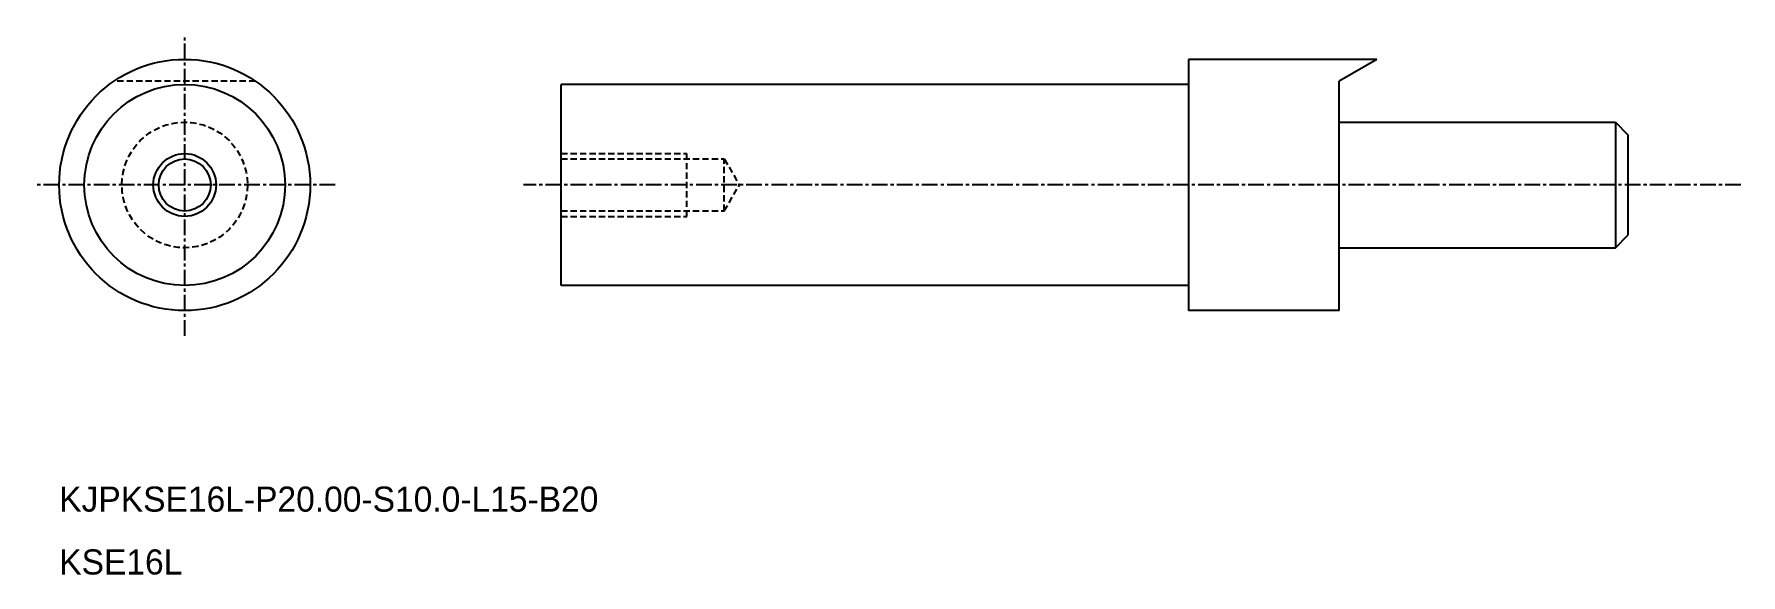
# Model space of a CAD drawing. Extents: x -1786 to -1650, y -919 to -876.
import ezdxf

# ---------------------------------------------------------------- set-up
doc = ezdxf.new("R2010")
doc.units = 0
doc.linetypes.add('CENTER', pattern=[2, 1.25, -0.25, 0.25, -0.25])
doc.linetypes.add('DASHED', pattern=[0.75, 0.5, -0.25])
doc.layers.get('0').update_dxf_attribs({"linetype": 'CONTINUOUS'})
doc.layers.add('CENTER', color=1, linetype='CENTER')

msp = doc.modelspace()

# ---------------------------------------------------------------- linework, layer by layer
at = {"color": 7, "linetype": 'CONTINUOUS'}
for p, q in [((-1678.55, -878.08), (-1693.55, -878.08)), ((-1693.55, -878.08), (-1693.55, -898.08)), ((-1678.55, -878.08), (-1681.55, -879.81)), ((-1681.55, -898.08), (-1681.55, -879.81)), ((-1743.55, -896.08), (-1743.55, -880.08)), ((-1693.55, -880.08), (-1743.55, -880.08)), ((-1681.55, -883.08), (-1659.55, -883.08)), ((-1659.55, -883.08), (-1659.55, -893.08)), ((-1659.55, -883.08), (-1658.55, -884.08)), ((-1658.55, -884.08), (-1658.55, -892.08)), ((-1659.55, -893.08), (-1658.55, -892.08)), ((-1681.55, -893.08), (-1659.55, -893.08)), ((-1693.55, -896.08), (-1743.55, -896.08)), ((-1681.55, -898.08), (-1693.55, -898.08))]:
    msp.add_line(p, q, dxfattribs=at)
at = {"color": 3, "linetype": 'DASHED'}
for p, q in [((-1767.92, -879.81), (-1779.17, -879.81)), ((-1743.55, -885.58), (-1733.55, -885.58)), ((-1743.55, -886.01), (-1730.55, -886.01)), ((-1733.55, -890.58), (-1733.55, -885.58)), ((-1730.55, -890.14), (-1730.55, -886.01)), ((-1730.55, -886.01), (-1729.35, -888.08)), ((-1730.55, -890.14), (-1729.35, -888.08)), ((-1743.55, -890.14), (-1730.55, -890.14)), ((-1743.55, -890.58), (-1733.55, -890.58))]:
    msp.add_line(p, q, dxfattribs=at)
at = {"color": 7, "linetype": 'CONTINUOUS'}
for radius in [10, 8, 2.07]:
    msp.add_circle((-1773.55, -888.08), radius, dxfattribs=at)
at = {"color": 3, "linetype": 'DASHED'}
msp.add_circle((-1773.55, -888.08), 5, dxfattribs=at)
at = {"color": 3, "linetype": 'CONTINUOUS'}
msp.add_circle((-1773.55, -888.08), 2.5, dxfattribs=at)
at = {"layer": 'CENTER', "color": 1, "linetype": 'CENTER'}
for p, q in [((-1773.55, -900.08), (-1773.55, -876.08)), ((-1761.55, -888.08), (-1785.55, -888.08)), ((-1649.55, -888.08), (-1746.55, -888.08))]:
    msp.add_line(p, q, dxfattribs=at)

# ---------------------------------------------------------------- texts
at = {"color": 7, "linetype": 'CONTINUOUS'}
for s, p in [('KJPKSE16L-P20.00-S10.0-L15-B20', (-1783.55, -914.08)), ('KSE16L', (-1783.55, -919.08))]:
    msp.add_text(s, height=2, dxfattribs=at).set_placement(p)

doc.saveas('drawing.dxf')
